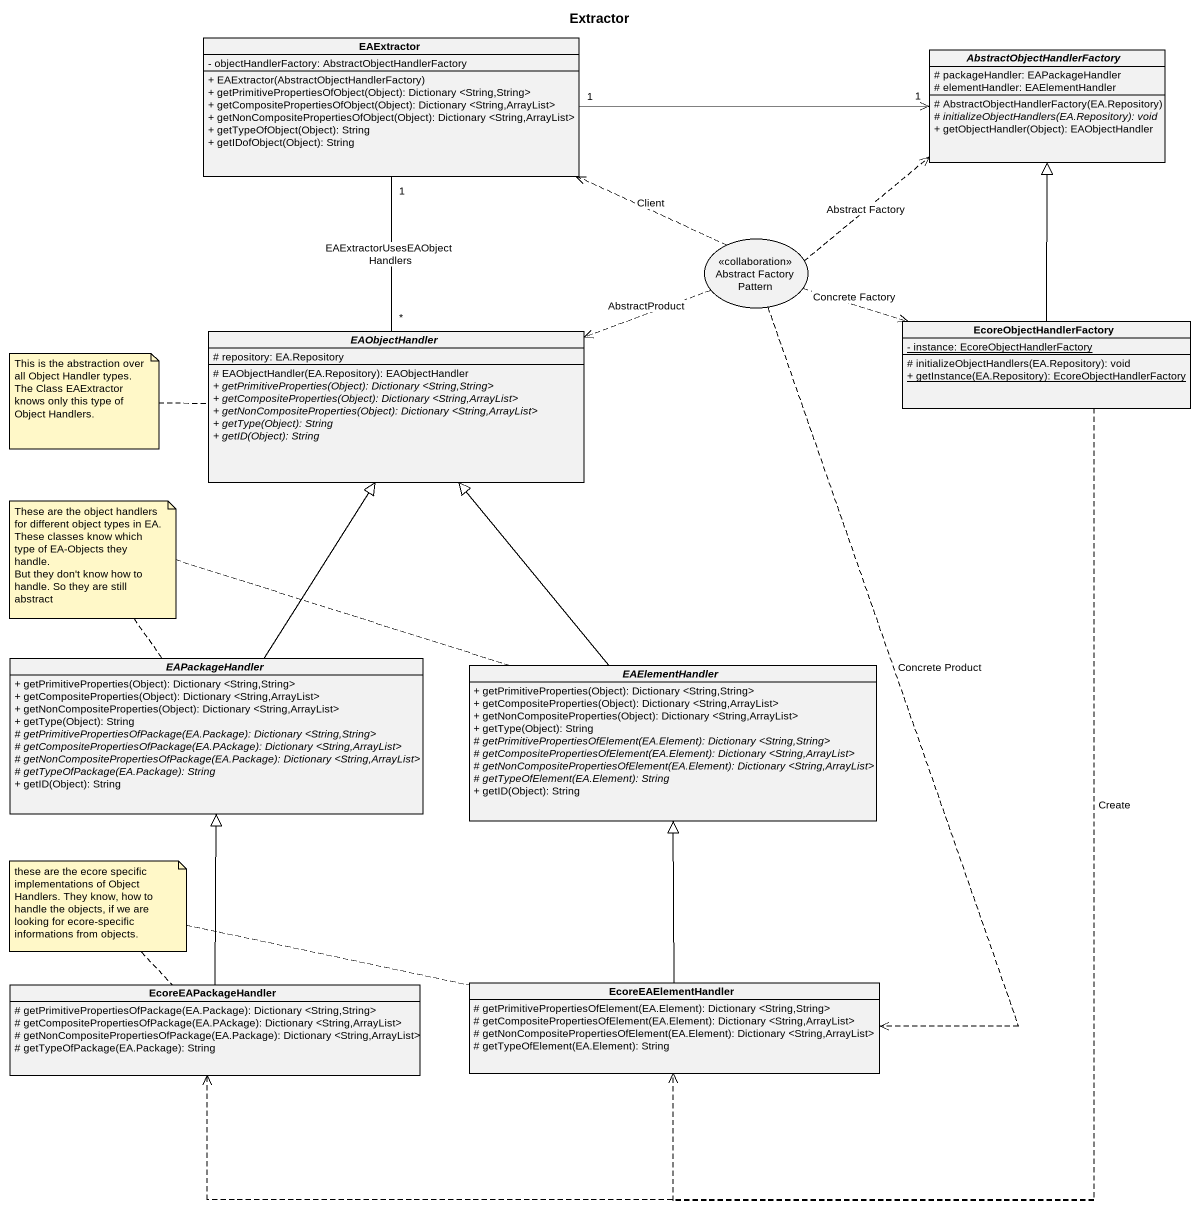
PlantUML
@startuml
title Extractor
allowmixing
hide circle
hide empty members
skinparam classAttributeIconSize 0
class EAExtractor {
  - objectHandlerFactory: AbstractObjectHandlerFactory
  + EAExtractor(AbstractObjectHandlerFactory)
  + getPrimitivePropertiesOfObject(Object): Dictionary <String,String>
  + getCompositePropertiesOfObject(Object): Dictionary <String,ArrayList>
  + getNonCompositePropertiesOfObject(Object): Dictionary <String,ArrayList>
  + getTypeOfObject(Object): String
  + getIDofObject(Object): String
}
abstract class AbstractObjectHandlerFactory {
  # packageHandler: EAPackageHandler
  # elementHandler: EAElementHandler
  # AbstractObjectHandlerFactory(EA.Repository)
  {abstract} # initializeObjectHandlers(EA.Repository): void
  + getObjectHandler(Object): EAObjectHandler
}
usecase "Abstract Factory Pattern" as Abstract_Factory_Pattern <<collaboration>>
class EcoreObjectHandlerFactory {
  {static} - instance: EcoreObjectHandlerFactory
  # initializeObjectHandlers(EA.Repository): void
  {static} + getInstance(EA.Repository): EcoreObjectHandlerFactory
}
abstract class EAObjectHandler {
  # repository: EA.Repository
  # EAObjectHandler(EA.Repository): EAObjectHandler
  {abstract} + getPrimitiveProperties(Object): Dictionary <String,String>
  {abstract} + getCompositeProperties(Object): Dictionary <String,ArrayList>
  {abstract} + getNonCompositeProperties(Object): Dictionary <String,ArrayList>
  {abstract} + getType(Object): String
  {abstract} + getID(Object): String
}
abstract class EAPackageHandler {
  + getPrimitiveProperties(Object): Dictionary <String,String>
  + getCompositeProperties(Object): Dictionary <String,ArrayList>
  + getNonCompositeProperties(Object): Dictionary <String,ArrayList>
  + getType(Object): String
  {abstract} # getPrimitivePropertiesOfPackage(EA.Package): Dictionary <String,String>
  {abstract} # getCompositePropertiesOfPackage(EA.PAckage): Dictionary <String,ArrayList>
  {abstract} # getNonCompositePropertiesOfPackage(EA.Package): Dictionary <String,ArrayList>
  {abstract} # getTypeOfPackage(EA.Package): String
  + getID(Object): String
}
abstract class EAElementHandler {
  + getPrimitiveProperties(Object): Dictionary <String,String>
  + getCompositeProperties(Object): Dictionary <String,ArrayList>
  + getNonCompositeProperties(Object): Dictionary <String,ArrayList>
  + getType(Object): String
  {abstract} # getPrimitivePropertiesOfElement(EA.Element): Dictionary <String,String>
  {abstract} # getCompositePropertiesOfElement(EA.Element): Dictionary <String,ArrayList>
  {abstract} # getNonCompositePropertiesOfElement(EA.Element): Dictionary <String,ArrayList>
  {abstract} # getTypeOfElement(EA.Element): String
  + getID(Object): String
}
class EcoreEAPackageHandler {
  # getPrimitivePropertiesOfPackage(EA.Package): Dictionary <String,String>
  # getCompositePropertiesOfPackage(EA.PAckage): Dictionary <String,ArrayList>
  # getNonCompositePropertiesOfPackage(EA.Package): Dictionary <String,ArrayList>
  # getTypeOfPackage(EA.Package): String
}
class EcoreEAElementHandler {
  # getPrimitivePropertiesOfElement(EA.Element): Dictionary <String,String>
  # getCompositePropertiesOfElement(EA.Element): Dictionary <String,ArrayList>
  # getNonCompositePropertiesOfElement(EA.Element): Dictionary <String,ArrayList>
  # getTypeOfElement(EA.Element): String
}
EAExtractor "1" -right-> "1" AbstractObjectHandlerFactory
EAExtractor "1" -- "*" EAObjectHandler : EAExtractorUsesEAObjectHandlers
Abstract_Factory_Pattern .left.> EAExtractor : Client
Abstract_Factory_Pattern .right.> AbstractObjectHandlerFactory : Abstract Factory
Abstract_Factory_Pattern .right.> EcoreObjectHandlerFactory : Concrete Factory
Abstract_Factory_Pattern .left.> EAObjectHandler : AbstractProduct
Abstract_Factory_Pattern ..> EcoreEAElementHandler : Concrete Product
EcoreObjectHandlerFactory -up-|> AbstractObjectHandlerFactory
EcoreObjectHandlerFactory ..> EcoreEAPackageHandler
EcoreObjectHandlerFactory ..> EcoreEAElementHandler : Create
EAPackageHandler -up-|> EAObjectHandler
EAElementHandler -up-|> EAObjectHandler
EcoreEAPackageHandler -up-|> EAPackageHandler
EcoreEAElementHandler -up-|> EAElementHandler
note left of EAObjectHandler : This is the abstraction over all Object Handler types. The Class EAExtractor knows only this type of Object Handlers.
note as N2
  These are the object handlers for different object types in EA.
  These classes know which type of EA-Objects they handle.
  But they don't know how to handle. So they are still abstract
end note
N2 .. EAPackageHandler
N2 .. EAElementHandler
note as N3
  these are the ecore specific implementations of Object Handlers. They know, how to handle the objects, if we are looking for ecore-specific informations from objects.
end note
N3 .. EcoreEAPackageHandler
N3 .. EcoreEAElementHandler
@enduml
